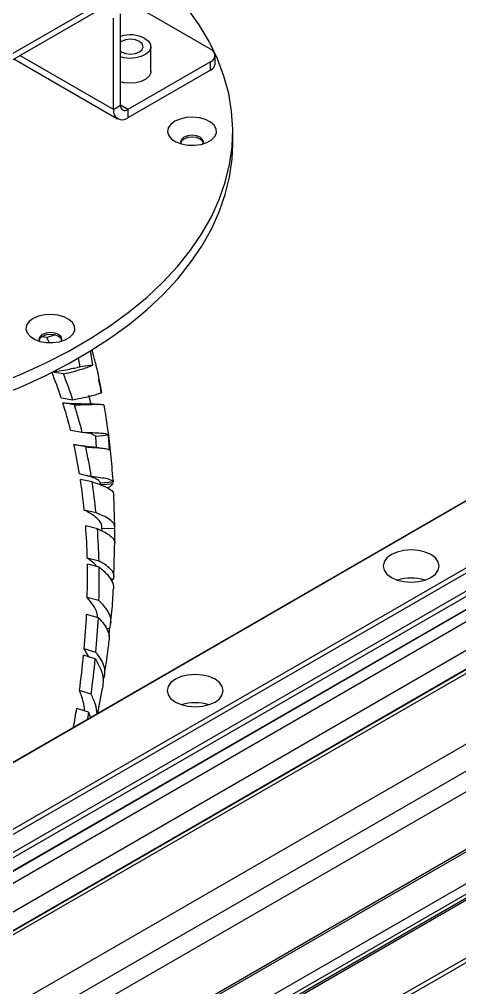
# Model space of a CAD drawing. Header units: millimetres. Extents: x 0 to 597, y 0 to 420.
# Drawn here: x 417.14 to 422.9, y 120.71 to 133.4 of the extents above; entities that cross this region are included whole.
import ezdxf

# ---------------------------------------------------------------- set-up
doc = ezdxf.new("R2010")
doc.units = ezdxf.units.MM

msp = doc.modelspace()

# ---------------------------------------------------------------- linework, layer by layer
at = {"color": 7, "linetype": 'Continuous', "lineweight": 25}
for p, q in [((472.851, 152.336), (412.982, 117.775)), ((472.968, 152.132), (413.1, 117.571)), ((472.968, 151.375), (413.1, 116.814)), ((472.945, 151.335), (413.077, 116.773)), ((472.827, 150.847), (413.031, 116.328)), ((472.945, 150.779), (413.077, 116.218)), ((472.945, 150.725), (413.077, 116.164)), ((472.968, 150.711), (413.1, 116.15)), ((413.066, 115.317), (472.934, 149.878)), ((472.968, 149.955), (413.1, 115.393)), ((441.667, 134.688), (410.555, 116.727)), ((411.534, 129.772), (419.783, 134.535)), ((411.534, 129.691), (419.783, 134.453)), ((419.642, 133.01), (418.558, 133.636)), ((418.369, 132.221), (418.369, 133.419)), ((418.464, 132.276), (418.464, 133.473)), ((410.392, 118.944), (435.311, 133.33)), ((435.341, 133.277), (410.422, 118.891)), ((435.443, 133.101), (410.524, 118.715)), ((435.473, 133.048), (410.555, 118.662)), ((418.86, 132.718), (418.86, 133.044)), ((409.501, 119.306), (433.138, 132.951)), ((433.138, 132.951), (409.633, 119.382)), ((410.524, 118.473), (435.443, 132.859)), ((410.555, 118.491), (435.473, 132.876)), ((417.065, 132.884), (418.424, 132.099)), ((419.642, 132.847), (418.558, 132.221)), ((419.642, 132.738), (419.642, 132.847)), ((419.701, 132.82), (419.701, 132.929)), ((410.392, 118.397), (435.311, 132.782)), ((435.341, 132.8), (410.422, 118.415)), ((419.642, 132.738), (418.558, 132.112)), ((435.311, 132.619), (410.392, 118.234)), ((435.473, 132.337), (410.555, 117.952)), ((435.686, 132.215), (410.507, 117.68)), ((410.555, 117.707), (435.686, 132.215)), ((418.369, 132.221), (418.464, 132.276)), ((418.558, 132.221), (418.558, 132.112)), ((435.733, 132.188), (410.555, 117.653)), ((419.933, 131.772), (419.933, 131.935)), ((417.493, 129.233), (417.439, 129.24)), ((417.493, 129.233), (417.597, 129.267)), ((418.099, 128.872), (418.069, 129.065)), ((417.933, 128.85), (417.914, 128.967)), ((418.099, 128.872), (417.933, 128.85)), ((417.715, 128.756), (417.563, 128.78)), ((418.217, 128.511), (418.178, 128.676)), ((417.839, 128.414), (417.687, 128.44)), ((418.072, 128.359), (418.051, 128.479)), ((418.216, 128.512), (418.217, 128.511)), ((417.86, 128.35), (417.707, 128.377)), ((418.086, 128.359), (418.068, 128.382)), ((417.962, 127.987), (417.809, 128.016)), ((418.305, 127.955), (418.137, 127.937)), ((418.149, 127.791), (418.137, 127.937)), ((418.32, 127.761), (418.305, 127.955)), ((417.853, 127.83), (417.932, 127.817)), ((418.006, 127.8), (417.853, 127.83)), ((418.08, 127.413), (417.948, 127.44)), ((418.091, 127.341), (417.937, 127.374)), ((418.199, 127.306), (418.198, 127.339)), ((418.367, 127.337), (418.198, 127.326)), ((418.365, 127.366), (418.367, 127.337)), ((418.388, 126.745), (418.376, 127.166)), ((418.142, 126.936), (417.988, 126.971)), ((418.16, 126.728), (418.006, 126.765)), ((418.22, 126.699), (418.219, 126.744)), ((418.389, 126.73), (418.22, 126.726)), ((418.39, 126.539), (418.389, 126.73)), ((418.376, 126.096), (418.39, 126.6)), ((418.181, 126.303), (418.027, 126.342)), ((418.183, 126.225), (418.028, 126.264)), ((418.374, 126.066), (418.329, 126.067)), ((418.357, 126.031), (418.354, 126.066)), ((418.18, 125.786), (418.026, 125.828)), ((418.172, 125.562), (418.018, 125.605)), ((418.319, 125.416), (418.279, 125.418)), ((418.313, 125.316), (418.319, 125.416)), ((418.048, 125.049), (417.986, 125.153)), ((418.14, 125.107), (417.986, 125.153)), ((418.132, 125.024), (417.978, 125.07)), ((418.077, 124.559), (417.924, 124.608)), ((418.167, 124.309), (418.227, 124.639)), ((418.043, 124.323), (417.889, 124.374)), ((418.043, 124.323), (418.07, 124.253))]:
    msp.add_line(p, q, dxfattribs=at)
at = {"color": 8, "linetype": 'Continuous', "lineweight": 25}
for p, q in [((418.369, 132.221), (417.143, 132.929)), ((418.558, 132.221), (418.464, 132.276))]:
    msp.add_line(p, q, dxfattribs=at)
at = {"color": 7, "linetype": 'Continuous', "lineweight": 25, "flags": 128}
for points in [[(416.828, 128.619), (417.159, 128.753), (417.475, 128.897), (417.777, 129.051), (418.062, 129.216), (418.33, 129.39), (418.579, 129.573), (418.81, 129.763), (419.021, 129.962), (419.211, 130.167), (419.381, 130.378), (419.528, 130.595), (419.653, 130.816), (419.756, 131.041), (419.835, 131.269), (419.891, 131.5), (419.924, 131.732), (419.932, 131.964), (419.918, 132.197), (419.879, 132.429), (419.817, 132.659), (419.732, 132.886), (419.624, 133.11), (419.493, 133.331), (419.34, 133.546)], [(418.782, 133.153), (418.829, 133.116), (418.855, 133.073), (418.858, 133.027), (418.838, 132.983), (418.795, 132.944), (418.735, 132.914), (418.662, 132.896), (418.583, 132.891), (418.505, 132.899), (418.464, 132.91)], [(418.464, 132.984), (418.475, 132.976), (418.529, 132.956), (418.593, 132.948), (418.657, 132.956), (418.711, 132.976), (418.747, 133.008), (418.76, 133.044), (418.747, 133.081), (418.711, 133.112), (418.657, 133.133), (418.593, 133.141), (418.529, 133.133), (418.475, 133.112), (418.464, 133.105)], [(418.86, 132.718), (418.858, 132.701), (418.838, 132.656), (418.795, 132.617), (418.735, 132.587), (418.662, 132.569), (418.583, 132.564), (418.505, 132.572), (418.464, 132.583)], [(419.173, 132.066), (419.12, 132.026), (419.088, 131.979), (419.079, 131.929), (419.094, 131.879), (419.132, 131.834), (419.189, 131.796), (419.262, 131.769), (419.345, 131.753), (419.432, 131.752), (419.517, 131.764), (419.593, 131.788), (419.654, 131.824), (419.697, 131.868), (419.718, 131.916), (419.715, 131.967), (419.688, 132.015), (419.64, 132.057), (419.575, 132.09), (419.496, 132.111), (419.41, 132.12), (419.324, 132.115), (419.242, 132.096), (419.173, 132.066)], [(419.293, 131.858), (419.261, 131.83), (419.249, 131.797), (419.256, 131.77)], [(419.293, 131.833), (419.261, 131.805), (419.251, 131.784)], [(419.542, 131.77), (419.549, 131.797), (419.538, 131.83), (419.505, 131.858), (419.457, 131.877), (419.399, 131.883), (419.342, 131.877), (419.293, 131.858)], [(419.548, 131.784), (419.538, 131.805), (419.505, 131.833), (419.457, 131.852), (419.399, 131.859), (419.342, 131.852), (419.293, 131.833)], [(416.828, 128.456), (417.159, 128.589), (417.475, 128.733), (417.777, 128.888), (418.062, 129.053), (418.33, 129.227), (418.579, 129.409), (418.81, 129.6), (419.021, 129.798), (419.211, 130.004), (419.381, 130.215), (419.528, 130.431), (419.653, 130.653), (419.756, 130.878), (419.835, 131.106), (419.891, 131.336), (419.924, 131.568), (419.933, 131.772)], [(417.318, 129.481), (417.265, 129.441), (417.233, 129.394), (417.224, 129.344), (417.239, 129.294), (417.277, 129.249), (417.334, 129.211), (417.407, 129.183), (417.49, 129.168), (417.577, 129.166), (417.662, 129.178), (417.738, 129.203), (417.799, 129.238), (417.842, 129.282), (417.863, 129.331), (417.86, 129.381), (417.833, 129.429), (417.785, 129.471), (417.72, 129.505), (417.641, 129.526), (417.555, 129.535), (417.469, 129.53), (417.387, 129.511), (417.318, 129.481)], [(417.687, 129.185), (417.694, 129.211), (417.683, 129.244), (417.65, 129.273), (417.602, 129.291), (417.544, 129.298), (417.487, 129.291), (417.438, 129.273)], [(417.438, 129.273), (417.406, 129.244), (417.394, 129.211), (417.401, 129.185)], [(417.438, 129.248), (417.406, 129.22), (417.396, 129.199)], [(417.693, 129.199), (417.683, 129.22), (417.65, 129.248), (417.602, 129.267), (417.544, 129.273), (417.487, 129.267), (417.438, 129.248)], [(417.493, 129.233), (417.513, 129.195), (417.528, 129.166)], [(418.196, 127.306), (418.281, 127.313), (418.365, 127.321)], [(422.01, 126.089), (422.086, 126.055), (422.174, 126.034), (422.269, 126.027), (422.364, 126.034), (422.452, 126.055), (422.528, 126.089), (422.586, 126.133), (422.623, 126.184), (422.636, 126.239), (422.623, 126.294), (422.586, 126.345), (422.528, 126.388), (422.452, 126.422), (422.364, 126.443), (422.269, 126.45), (422.174, 126.443), (422.086, 126.422), (422.01, 126.388), (421.951, 126.345), (421.915, 126.294), (421.902, 126.239), (421.915, 126.184), (421.951, 126.133), (422.01, 126.089)], [(419.181, 124.456), (419.257, 124.423), (419.346, 124.401), (419.44, 124.394), (419.535, 124.401), (419.624, 124.423), (419.7, 124.456), (419.758, 124.5), (419.795, 124.551), (419.807, 124.606), (419.795, 124.661), (419.758, 124.712), (419.7, 124.756), (419.624, 124.789), (419.535, 124.81), (419.44, 124.818), (419.346, 124.81), (419.257, 124.789), (419.181, 124.756), (419.123, 124.712), (419.086, 124.661), (419.074, 124.606), (419.086, 124.551), (419.123, 124.5), (419.181, 124.456)], [(418.043, 124.323), (418.033, 124.264), (418.027, 124.228)]]:
    msp.add_lwpolyline(points, dxfattribs=at)
at = {"color": 7, "linetype": 'Continuous', "lineweight": 25}
for centre, radius, start, end in [((418.592, 132.784), 0.415, 62.7641, 108.0085), ((419.611, 132.929), 0.0873, 290.7874, 69.2133), ((419.601, 132.83), 0.101, 294.3778, 354.3103), ((418.484, 132.203), 0.116, 170.7872, 309.2033), ((418.521, 132.266), 0.0582, 170.7874, 309.2033), ((412.436, 126.717), 5.526, 18.1749, 21.9244), ((412.555, 126.679), 5.562, 18.1767, 21.924), ((411.84, 126.525), 6.153, 14.0319, 17.5206), ((411.966, 126.489), 6.18, 14.0291, 17.5224), ((410.978, 126.323), 7.038, 9.1719, 12.3619), ((411.097, 126.285), 7.073, 9.1706, 12.3633), ((410.222, 126.205), 7.803, 5.6363, 8.6151), ((410.324, 126.164), 7.856, 5.6379, 8.614), ((409.17, 126.114), 8.86, 1.4765, 4.2134), ((409.277, 126.074), 8.907, 1.4756, 4.2139), ((408.292, 126.095), 9.738, 358.4287, 0.9984), ((408.386, 126.054), 9.798, 358.4294, 0.9981), ((422.269, 125.476), 0.604, 72.8694, 107.1296), ((407.146, 126.138), 10.885, 354.809, 357.1951), ((407.235, 126.098), 10.95, 354.809, 357.1948), ((406.239, 126.223), 11.796, 352.13, 354.3917), ((406.322, 126.184), 11.867, 352.13, 354.3914), ((405.19, 126.376), 12.856, 349.9148, 351.042), ((419.44, 123.844), 0.604, 72.8694, 107.1296)]:
    msp.add_arc(centre, radius, start, end, dxfattribs=at)
for points, knots in [([(418.129, 128.919), (418.127, 128.93), (418.115, 128.983), (418.1, 129.035), (418.089, 129.077)], [0, 0, 0, 0, 0.199298, 1, 1, 1, 1]), ([(418.127, 128.918), (418.135, 128.887), (418.172, 128.752), (418.192, 128.612), (418.208, 128.505)], [0, 0, 0, 0, 0.230588, 1, 1, 1, 1]), ([(417.563, 128.78), (417.607, 128.787), (417.696, 128.801), (417.799, 128.821), (417.882, 128.838), (417.916, 128.846), (417.933, 128.85)], [0, 0, 0, 0, 0.2500013, 0.5000024, 0.7501823, 1, 1, 1, 1]), ([(417.715, 128.756), (417.761, 128.767), (417.854, 128.789), (417.962, 128.821), (418.047, 128.849), (418.082, 128.864), (418.099, 128.872)], [0, 0, 0, 0, 0.2499158, 0.4998172, 0.7499886, 1, 1, 1, 1]), ([(418.215, 128.511), (418.207, 128.562), (418.198, 128.618), (418.185, 128.672), (418.184, 128.677)], [0, 0, 0, 0, 0.900163, 1, 1, 1, 1]), ([(418.208, 128.505), (418.196, 128.501), (418.172, 128.491), (418.092, 128.468), (417.985, 128.442), (417.887, 128.423), (417.839, 128.414)], [0, 0, 0, 0, 0.250636, 0.500176, 0.755314, 1, 1, 1, 1]), ([(417.707, 128.377), (417.761, 128.374), (417.83, 128.371), (417.876, 128.366), (417.886, 128.365)], [0, 0, 0, 0, 0.784729, 1, 1, 1, 1]), ([(417.86, 128.35), (417.914, 128.352), (418.024, 128.356), (418.14, 128.359), (418.215, 128.358), (418.25, 128.353), (418.245, 128.344), (418.244, 128.342)], [0, 0, 0, 0, 0.2282533, 0.457846, 0.6862225, 0.9118333, 1, 1, 1, 1]), ([(418.128, 128.358), (418.088, 128.359), (418.011, 128.359), (417.928, 128.363), (417.887, 128.366)], [0, 0, 0, 0, 0.502852, 1, 1, 1, 1]), ([(418.365, 127.366), (418.356, 127.482), (418.339, 127.705), (418.301, 128.01), (418.27, 128.221), (418.252, 128.323), (418.248, 128.343)], [0, 0, 0, 0, 0.343215, 0.665996, 0.935718, 1, 1, 1, 1]), ([(418.305, 127.955), (418.296, 127.96), (418.279, 127.97), (418.207, 127.978), (418.107, 127.983), (418.01, 127.986), (417.962, 127.987)], [0, 0, 0, 0, 0.255318, 0.500305, 0.750161, 1, 1, 1, 1]), ([(418.137, 127.937), (418.128, 127.945), (418.11, 127.962), (418.064, 127.977), (418.023, 127.984), (418.015, 127.986)], [0, 0, 0, 0, 0.456039, 0.89407, 1, 1, 1, 1]), ([(418.172, 127.789), (418.132, 127.792), (418.054, 127.8), (417.972, 127.811), (417.931, 127.817)], [0, 0, 0, 0, 0.502793, 1, 1, 1, 1]), ([(418.006, 127.8), (418.047, 127.797), (418.129, 127.792), (418.219, 127.784), (418.287, 127.775), (418.309, 127.765), (418.32, 127.761)], [0, 0, 0, 0, 0.249913, 0.499817, 0.749987, 1, 1, 1, 1]), ([(418.198, 127.326), (418.194, 127.338), (418.184, 127.36), (418.128, 127.389), (418.046, 127.417), (417.966, 127.436), (417.926, 127.445)], [0, 0, 0, 0, 0.250452, 0.499998, 0.755255, 1, 1, 1, 1]), ([(418.367, 127.337), (418.363, 127.345), (418.353, 127.361), (418.294, 127.38), (418.207, 127.396), (418.122, 127.407), (418.08, 127.413)], [0, 0, 0, 0, 0.250633, 0.500171, 0.75531, 1, 1, 1, 1]), ([(418.091, 127.341), (418.138, 127.326), (418.231, 127.296), (418.32, 127.25), (418.371, 127.208), (418.372, 127.178), (418.373, 127.166)], [0, 0, 0, 0, 0.27098, 0.543552, 0.814676, 1, 1, 1, 1]), ([(418.292, 127.261), (418.298, 127.264), (418.321, 127.278), (418.35, 127.299), (418.36, 127.314), (418.365, 127.321)], [0, 0, 0, 0, 0.143812, 0.580225, 1, 1, 1, 1]), ([(418.217, 126.744), (418.217, 126.759), (418.216, 126.795), (418.173, 126.85), (418.102, 126.91), (418.026, 126.951), (417.988, 126.971)], [0, 0, 0, 0, 0.196669, 0.461172, 0.730836, 1, 1, 1, 1]), ([(418.387, 126.745), (418.386, 126.759), (418.385, 126.79), (418.34, 126.836), (418.263, 126.886), (418.182, 126.919), (418.142, 126.936)], [0, 0, 0, 0, 0.199099, 0.462927, 0.731719, 1, 1, 1, 1]), ([(418.16, 126.728), (418.194, 126.713), (418.263, 126.681), (418.332, 126.634), (418.379, 126.587), (418.387, 126.555), (418.39, 126.539)], [0, 0, 0, 0, 0.249917, 0.499813, 0.74999, 1, 1, 1, 1]), ([(418.153, 126.232), (418.142, 126.246), (418.113, 126.282), (418.059, 126.319), (418.027, 126.342)], [0, 0, 0, 0, 0.386472, 1, 1, 1, 1]), ([(418.374, 126.066), (418.377, 126.086), (418.383, 126.126), (418.349, 126.185), (418.285, 126.244), (418.215, 126.284), (418.181, 126.303)], [0, 0, 0, 0, 0.250638, 0.500173, 0.755309, 1, 1, 1, 1]), ([(418.183, 126.225), (418.22, 126.193), (418.295, 126.13), (418.353, 126.038), (418.378, 125.972), (418.369, 125.936), (418.368, 125.931)], [0, 0, 0, 0, 0.315607, 0.633064, 0.948838, 1, 1, 1, 1]), ([(418.333, 125.485), (418.344, 125.586), (418.36, 125.737), (418.366, 125.883), (418.368, 125.931)], [0, 0, 0, 0, 0.674874, 1, 1, 1, 1]), ([(418.163, 125.564), (418.161, 125.584), (418.156, 125.637), (418.112, 125.723), (418.055, 125.793), (418.026, 125.828)], [0, 0, 0, 0, 0.2292, 0.6145939, 1, 1, 1, 1]), ([(418.319, 125.416), (418.328, 125.447), (418.346, 125.507), (418.325, 125.599), (418.275, 125.69), (418.212, 125.754), (418.18, 125.786)], [0, 0, 0, 0, 0.255316, 0.500305, 0.750157, 1, 1, 1, 1]), ([(418.172, 125.562), (418.198, 125.533), (418.251, 125.476), (418.297, 125.393), (418.318, 125.32), (418.312, 125.276), (418.31, 125.258)], [0, 0, 0, 0, 0.274331, 0.548639, 0.82325, 1, 1, 1, 1]), ([(418.251, 124.802), (418.272, 124.939), (418.297, 125.092), (418.311, 125.242), (418.312, 125.258)], [0, 0, 0, 0, 0.889765, 1, 1, 1, 1]), ([(418.234, 124.742), (418.243, 124.765), (418.263, 124.82), (418.255, 124.908), (418.219, 125.006), (418.166, 125.074), (418.14, 125.107)], [0, 0, 0, 0, 0.1996786, 0.4661867, 0.7386662, 1, 1, 1, 1]), ([(418.132, 125.024), (418.158, 124.977), (418.211, 124.882), (418.241, 124.755), (418.231, 124.675), (418.226, 124.639)], [0, 0, 0, 0, 0.35499, 0.712058, 1, 1, 1, 1]), ([(417.991, 124.34), (417.988, 124.381), (417.981, 124.468), (417.943, 124.56), (417.924, 124.608)], [0, 0, 0, 0, 0.473989, 1, 1, 1, 1]), ([(418.155, 124.302), (418.151, 124.342), (418.142, 124.425), (418.099, 124.513), (418.077, 124.559)], [0, 0, 0, 0, 0.476311, 1, 1, 1, 1])]:
    msp.add_open_spline(points, degree=3, knots=knots, dxfattribs=at)

doc.saveas('drawing.dxf')
